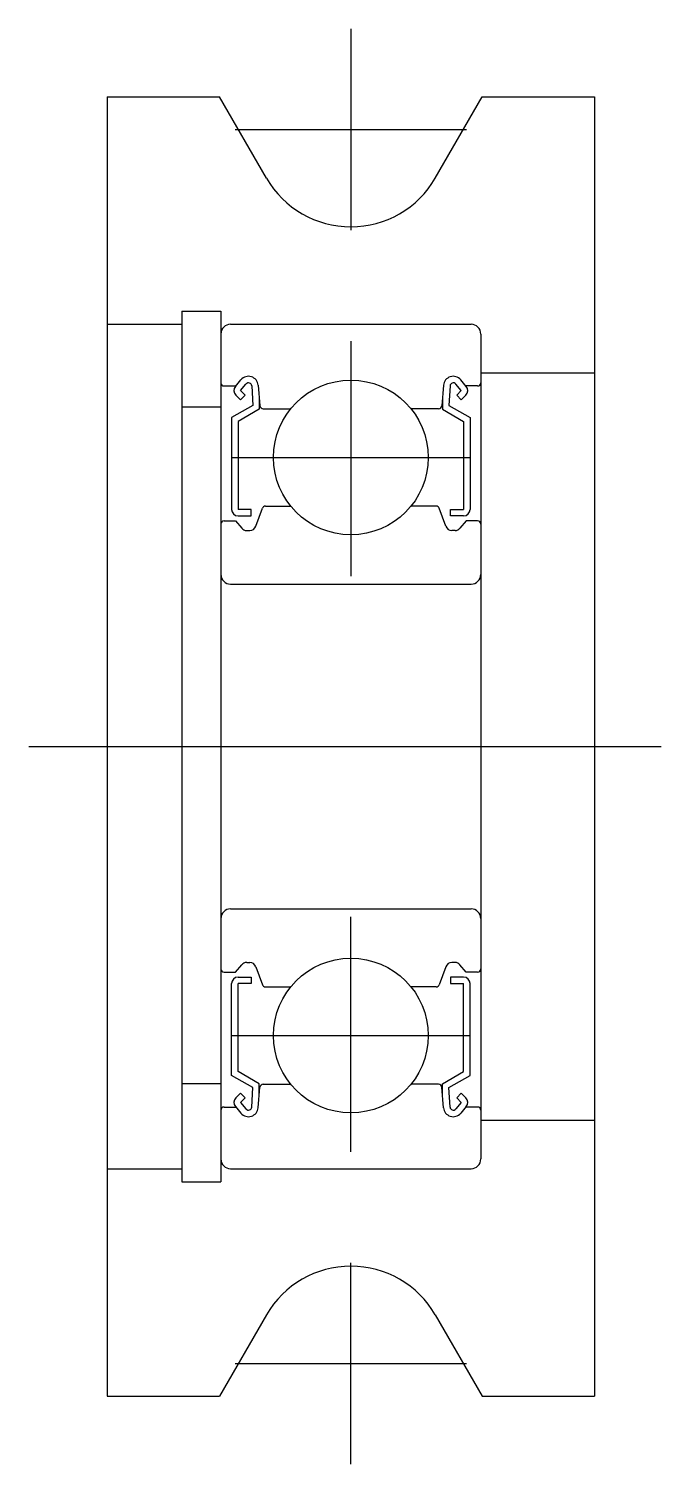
# Model space of a CAD drawing. Extents: x 10 to 150, y 10 to 136.
# Drawn here: x 130.44 to 149.91, y 92.01 to 136.21 of the extents above; entities outside this region: 2.
import ezdxf

# ---------------------------------------------------------------- set-up
doc = ezdxf.new("R2010")
doc.units = 0
doc.linetypes.add('CENTER', pattern=[50.8, 31.75, -6.35, 6.35, -6.35])
doc.layers.get('0').update_dxf_attribs({"linetype": 'CONTINUOUS'})
doc.layers.add('CENTER', color=1, linetype='CENTER')

msp = doc.modelspace()

# ---------------------------------------------------------------- linework, layer by layer
at = {"color": 7, "linetype": 'CONTINUOUS'}
for p, q in [((132.855, 134.114), (132.855, 94.114)), ((132.855, 134.114), (136.313, 134.114)), ((137.757, 131.614), (136.313, 134.114)), ((142.953, 131.614), (144.396, 134.114)), ((144.396, 134.114), (147.855, 134.114)), ((147.855, 134.114), (147.855, 94.114)), ((135.155, 127.514), (136.355, 127.514)), ((136.355, 127.514), (136.355, 126.814)), ((132.855, 127.114), (135.155, 127.114)), ((144.355, 125.614), (147.855, 125.614)), ((135.155, 124.573), (136.355, 124.573)), ((135.155, 103.741), (136.355, 103.741)), ((144.355, 102.614), (147.855, 102.614)), ((136.355, 101.414), (136.355, 100.714)), ((132.855, 101.114), (135.155, 101.114)), ((135.155, 100.714), (136.355, 100.714)), ((137.757, 96.614), (136.313, 94.114)), ((142.953, 96.614), (144.396, 94.114)), ((132.855, 94.114), (136.313, 94.114)), ((144.396, 94.114), (147.855, 94.114))]:
    msp.add_line(p, q, dxfattribs=at)
for p, q in [((135.155, 127.514), (135.155, 100.714)), ((136.655, 127.114), (144.055, 127.114)), ((136.355, 126.814), (136.355, 101.414)), ((144.355, 126.814), (144.355, 101.414)), ((136.455, 125.214), (136.815, 125.214)), ((136.803, 125.2), (136.974, 125.405)), ((136.957, 125.072), (137.127, 125.274)), ((137.303, 125.215), (137.336, 124.615)), ((137.503, 125.238), (137.558, 124.605)), ((143.207, 125.238), (143.152, 124.605)), ((143.406, 125.215), (143.374, 124.615)), ((143.753, 125.072), (143.583, 125.274)), ((143.907, 125.2), (143.736, 125.405)), ((144.255, 125.214), (143.895, 125.214)), ((136.957, 124.789), (136.815, 124.931)), ((137.098, 124.931), (136.957, 125.072)), ((136.957, 124.789), (137.098, 124.931)), ((137.536, 124.86), (137.536, 124.499)), ((143.174, 124.86), (143.174, 124.499)), ((143.612, 124.931), (143.753, 125.072)), ((143.753, 124.789), (143.612, 124.931)), ((143.753, 124.789), (143.894, 124.931)), ((137.336, 124.615), (136.686, 124.239)), ((136.686, 124.239), (136.686, 121.414)), ((137.536, 124.499), (136.886, 124.124)), ((137.658, 124.514), (138.506, 124.514)), ((143.052, 124.514), (142.204, 124.514)), ((143.174, 124.499), (143.824, 124.124)), ((143.374, 124.615), (144.024, 124.239)), ((144.024, 124.239), (144.024, 121.414)), ((136.886, 124.124), (136.886, 121.414)), ((143.824, 124.124), (143.824, 121.414)), ((137.286, 121.414), (136.886, 121.414)), ((136.886, 121.214), (137.286, 121.214)), ((137.286, 121.214), (137.286, 121.414)), ((137.434, 120.896), (137.635, 121.448)), ((137.729, 121.514), (138.506, 121.514)), ((142.981, 121.514), (142.204, 121.514)), ((143.276, 120.896), (143.075, 121.448)), ((143.424, 121.414), (143.824, 121.414)), ((143.424, 121.214), (143.424, 121.414)), ((143.824, 121.214), (143.424, 121.214)), ((136.455, 121.064), (136.805, 121.064)), ((136.805, 121.064), (136.997, 120.836)), ((137.15, 120.764), (137.246, 120.764)), ((143.56, 120.764), (143.464, 120.764)), ((143.905, 121.064), (143.713, 120.836)), ((144.255, 121.064), (143.905, 121.064)), ((136.655, 119.114), (144.055, 119.114)), ((136.655, 109.114), (144.055, 109.114)), ((137.15, 107.464), (137.246, 107.464)), ((143.56, 107.464), (143.464, 107.464)), ((136.455, 107.164), (136.805, 107.164)), ((136.805, 107.164), (136.997, 107.393)), ((136.886, 107.014), (137.286, 107.014)), ((137.286, 107.014), (137.286, 106.814)), ((137.434, 107.333), (137.635, 106.78)), ((143.276, 107.333), (143.075, 106.78)), ((143.824, 107.014), (143.424, 107.014)), ((143.424, 107.014), (143.424, 106.814)), ((143.905, 107.164), (143.713, 107.393)), ((144.255, 107.164), (143.905, 107.164)), ((136.686, 103.989), (136.686, 106.814)), ((137.286, 106.814), (136.886, 106.814)), ((136.886, 104.104), (136.886, 106.814)), ((137.729, 106.714), (138.506, 106.714)), ((142.981, 106.714), (142.204, 106.714)), ((143.424, 106.814), (143.824, 106.814)), ((143.824, 104.104), (143.824, 106.814)), ((144.024, 103.989), (144.024, 106.814)), ((137.336, 103.613), (136.686, 103.989)), ((137.536, 103.729), (136.886, 104.104)), ((143.174, 103.729), (143.824, 104.104)), ((143.374, 103.613), (144.024, 103.989)), ((136.957, 103.439), (136.815, 103.298)), ((136.957, 103.439), (137.098, 103.297)), ((137.303, 103.013), (137.336, 103.613)), ((137.503, 102.99), (137.558, 103.623)), ((137.536, 103.368), (137.536, 103.729)), ((137.658, 103.714), (138.506, 103.714)), ((143.052, 103.714), (142.204, 103.714)), ((143.207, 102.99), (143.152, 103.623)), ((143.174, 103.368), (143.174, 103.729)), ((143.406, 103.013), (143.374, 103.613)), ((143.753, 103.439), (143.612, 103.297)), ((143.753, 103.439), (143.894, 103.298)), ((136.455, 103.014), (136.815, 103.014)), ((136.803, 103.028), (136.974, 102.823)), ((137.098, 103.297), (136.957, 103.156)), ((136.957, 103.156), (137.127, 102.954)), ((143.753, 103.156), (143.583, 102.954)), ((143.612, 103.297), (143.753, 103.156)), ((143.907, 103.028), (143.736, 102.823)), ((144.255, 103.014), (143.895, 103.014)), ((136.655, 101.114), (144.055, 101.114))]:
    msp.add_line(p, q)
for centre in [(140.355, 123.014), (140.355, 105.214)]:
    msp.add_circle(centre, 2.381)
for centre, start, end in [((140.355, 133.114), 210, 330), ((140.355, 95.114), 30, 150)]:
    msp.add_arc(centre, 3, start, end, dxfattribs=at)
for centre, radius, start, end in [((136.655, 126.814), 0.3, 90, 180), ((144.055, 126.814), 0.3, 0, 90), ((136.455, 125.314), 0.1, 180, 270), ((136.957, 125.072), 0.2, 140.137, 225.002), ((137.204, 125.212), 0.3, 4.9354, 140.137), ((137.204, 125.21), 0.1, 3.1017, 139.9503), ((143.505, 125.212), 0.3, 39.863, 175.0646), ((143.506, 125.21), 0.1, 40.0497, 176.8983), ((143.753, 125.072), 0.2, 314.998, 39.863), ((144.255, 125.314), 0.1, 270, 0), ((137.658, 124.614), 0.1, 184.9354, 270), ((143.052, 124.614), 0.1, 270, 355.0646), ((136.886, 121.414), 0.2, 180, 270), ((137.729, 121.414), 0.1, 90, 159.9916), ((142.981, 121.414), 0.1, 20.0084, 90), ((143.824, 121.414), 0.2, 270, 0), ((136.455, 120.964), 0.1, 90, 180.8103), ((137.15, 120.964), 0.2, 219.9762, 270), ((137.246, 120.964), 0.2, 270, 339.9916), ((143.464, 120.964), 0.2, 200.0084, 270), ((143.56, 120.964), 0.2, 270, 320.0238), ((144.255, 120.964), 0.1, 359.1897, 90), ((136.655, 119.414), 0.3, 180, 270), ((144.055, 119.414), 0.3, 270, 0), ((136.655, 108.814), 0.3, 90, 180), ((144.055, 108.814), 0.3, 0, 90), ((137.15, 107.264), 0.2, 90, 140.0238), ((137.246, 107.264), 0.2, 20.0084, 90), ((143.464, 107.264), 0.2, 90, 159.9916), ((143.56, 107.264), 0.2, 39.9762, 90), ((136.455, 107.264), 0.1, 179.1897, 270), ((136.886, 106.814), 0.2, 90, 180), ((143.824, 106.814), 0.2, 0, 90), ((144.255, 107.264), 0.1, 270, 0.8103), ((137.729, 106.814), 0.1, 200.0084, 270), ((142.981, 106.814), 0.1, 270, 339.9916), ((137.658, 103.614), 0.1, 90, 175.0646), ((143.052, 103.614), 0.1, 4.9354, 90), ((136.455, 102.914), 0.1, 90, 180), ((136.957, 103.156), 0.2, 134.998, 219.863), ((137.204, 103.016), 0.3, 219.863, 355.0646), ((137.204, 103.018), 0.1, 220.0497, 356.8983), ((143.505, 103.016), 0.3, 184.9354, 320.137), ((143.506, 103.018), 0.1, 183.1017, 319.9503), ((143.753, 103.156), 0.2, 320.137, 45.002), ((144.255, 102.914), 0.1, 0, 90), ((136.655, 101.414), 0.3, 180, 270), ((144.055, 101.414), 0.3, 270, 0)]:
    msp.add_arc(centre, radius, start, end)
at = {"layer": 'CENTER', "color": 1, "linetype": 'CENTER'}
for p, q in [((140.355, 136.214), (140.355, 130.014)), ((136.799, 133.114), (143.91, 133.114)), ((140.355, 126.598), (140.355, 119.362)), ((136.699, 123.014), (144.011, 123.014)), ((130.442, 114.114), (149.907, 114.114)), ((135.355, 114.114), (145.355, 114.114)), ((140.355, 101.63), (140.355, 108.866)), ((136.699, 105.214), (144.011, 105.214)), ((140.355, 92.014), (140.355, 98.214)), ((136.799, 95.114), (143.91, 95.114))]:
    msp.add_line(p, q, dxfattribs=at)

# ---------------------------------------------------------------- texts
at = {"color": 7, "linetype": 'CONTINUOUS'}
for s, p in [('MBG38-3', (10, 25)), ('MBG383', (10, 10))]:
    msp.add_text(s, height=4, dxfattribs=at).set_placement(p)

doc.saveas('drawing.dxf')
